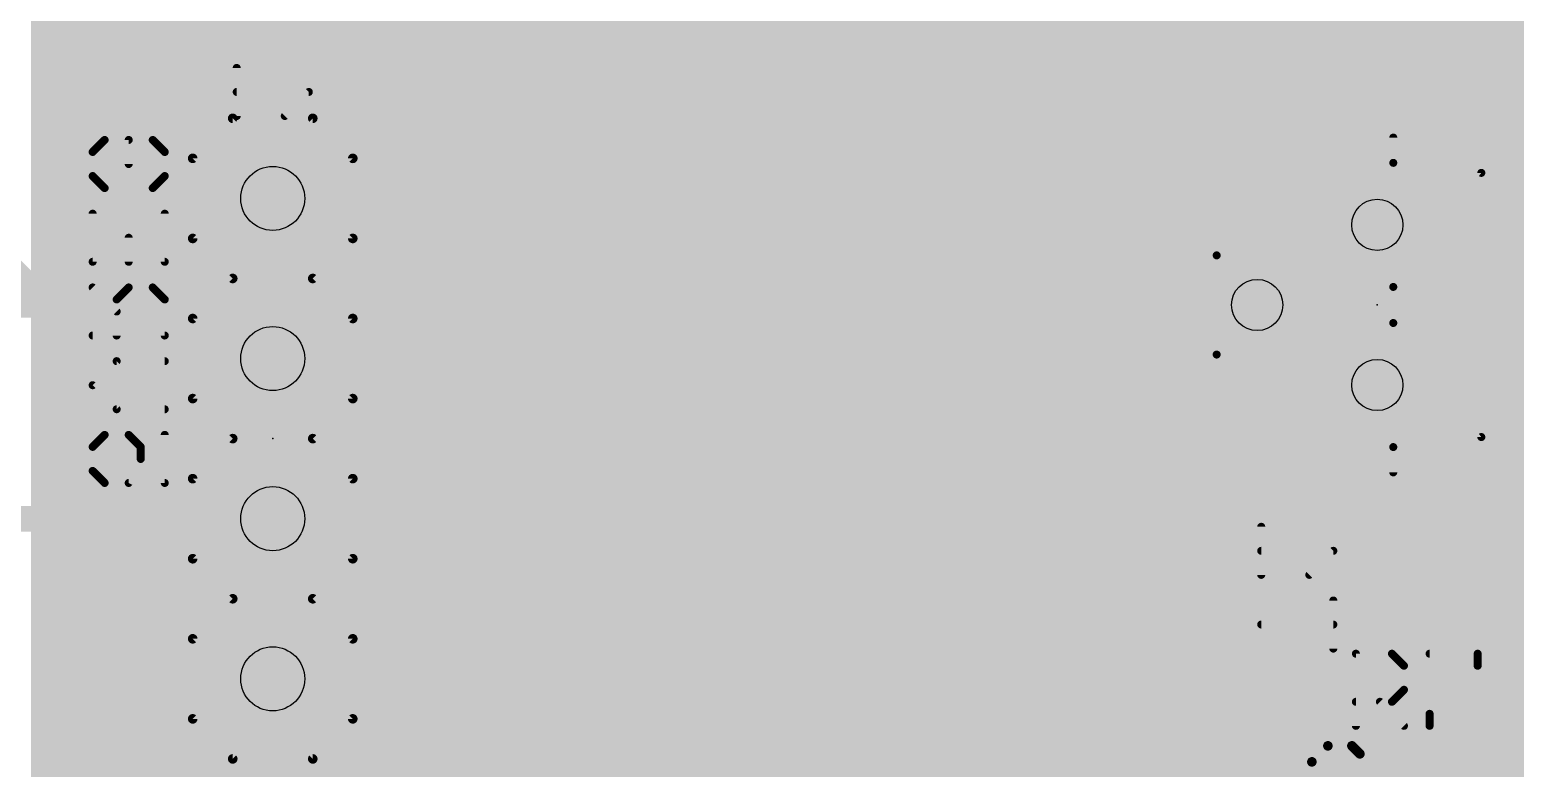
# Model space of a CAD drawing. Extents: x -0.24 to 4.18, y -0.6 to 2.96.
# Drawn here: x 2.249 to 3.177, y 0.427 to 0.888 of the extents above; entities that cross this region are included whole.
import ezdxf

# ---------------------------------------------------------------- set-up
doc = ezdxf.new("R2010")
doc.units = 0
for name, color, linetype in [('1', 22, 'CONTINUOUS'), ('16', 175, 'CONTINUOUS'), ('17', 82, 'CONTINUOUS'), ('207', 250, 'CONTINUOUS'), ('21', 253, 'CONTINUOUS'), ('22', 253, 'CONTINUOUS'), ('24', 7, 'CONTINUOUS'), ('25', 253, 'CONTINUOUS'), ('26', 253, 'CONTINUOUS'), ('29', 253, 'CONTINUOUS'), ('30', 253, 'CONTINUOUS'), ('44', 253, 'CONTINUOUS'), ('51', 253, 'CONTINUOUS'), ('52', 253, 'CONTINUOUS')]:
    doc.layers.add(name, color=color, linetype=linetype)

# ---------------------------------------------------------------- blocks, each defined once
blk = doc.blocks.new('RECT')
blk.add_solid([(-0.5, -0.5), (0.5, -0.5), (-0.5, 0.5), (0.5, 0.5)])
blk = doc.blocks.new('LONGP100')
at = {"const_width": 1}
blk.add_lwpolyline([(-0.5, 0), (0.5, 0)], dxfattribs=at)
at = {"const_width": 0.5}
for points in [[(-0.5, 0.25, 1), (-0.5, -0.25)], [(0.5, -0.25, 1), (0.5, 0.25)]]:
    blk.add_lwpolyline(points, format="xyb", dxfattribs=at)
blk = doc.blocks.new('OCTAGONP')
at = {"const_width": 0.5}
blk.add_lwpolyline([(-0.25, -0.103553), (-0.25, 0.103553), (-0.103553, 0.25), (0.103553, 0.25), (0.25, 0.103553), (0.25, -0.103553), (0.103553, -0.25), (-0.103553, -0.25), (-0.25, -0.103553), (-0.25, 0.103553)], dxfattribs=at)

msp = doc.modelspace()

# ---------------------------------------------------------------- linework, layer by layer
at = {"layer": '1', "const_width": 0.032}
for points in [[(3.20691, 1.04826), (3.01464, 0.85599)], [(2.41715, 0.93752), (2.30592, 0.82629)], [(3.01464, 0.85599), (3.01464, 0.71726)], [(2.30592, 0.82629), (2.30592, 0.39163)], [(3.11797, 0.79297), (3.09095, 0.76595)], [(3.2972, 0.79297), (3.11797, 0.79297)], [(3.01464, 0.71726), (3.01595, 0.71595)], [(3.10723, 0.64967), (3.09095, 0.66595)], [(3.31577, 0.64967), (3.10723, 0.64967)], [(2.40251, 0.58404), (2.40096, 0.58249)], [(2.85628, 0.58404), (2.40251, 0.58404)], [(2.9304, 0.50992), (2.85628, 0.58404)], [(3.15136, 0.54618), (3.02509, 0.39564)], [(3.15136, 0.54618), (3.31228, 0.54618)], [(2.9304, 0.33731), (2.9304, 0.50992)]]:
    msp.add_lwpolyline(points, dxfattribs=at)
at = {"layer": '1', "const_width": 0.016}
for points in [[(3.02264, 0.85599, 1), (3.00664, 0.85599)], [(3.008983, 0.861647, 1), (3.020297, 0.850333)], [(2.31392, 0.82629, 1), (2.29792, 0.82629)], [(2.300263, 0.831947, 1), (2.311577, 0.820633)], [(3.11797, 0.80097, 1), (3.11797, 0.78497)], [(3.123627, 0.787313, 1), (3.112313, 0.798627)], [(3.085293, 0.771607, 1), (3.096607, 0.760293)], [(3.020297, 0.722917, 1), (3.008983, 0.711603)], [(3.00664, 0.71726, 1), (3.02264, 0.71726)], [(3.010293, 0.710293, 1), (3.021607, 0.721607)], [(3.096607, 0.671607, 1), (3.085293, 0.660293)], [(3.10723, 0.65767, 1), (3.10723, 0.64167)], [(3.101573, 0.644013, 1), (3.112887, 0.655327)], [(2.395303, 0.588147, 1), (2.406617, 0.576833)], [(2.40251, 0.59204, 1), (2.40251, 0.57604)], [(2.408167, 0.578383, 1), (2.396853, 0.589697)], [(2.861937, 0.589697, 1), (2.850623, 0.578383)], [(2.85628, 0.57604, 1), (2.85628, 0.59204)], [(3.15136, 0.55418, 1), (3.15136, 0.53818)], [(3.157489, 0.541039, 1), (3.145231, 0.551321)], [(2.9384, 0.50992, 1), (2.9224, 0.50992)], [(2.924743, 0.504263, 1), (2.936057, 0.515577)]]:
    msp.add_lwpolyline(points, format="xyb", dxfattribs=at)
at = {"layer": '16', "const_width": 0.016}
for points in [[(3.09084, 1.47237), (2.40096, 0.78249)], [(2.40096, 0.78249), (2.40096, 1.02018)], [(3.29001, 0.87831), (2.46845, 0.05675)], [(2.29361, 0.68249), (2.153, 0.8231)], [(2.40226, 0.78119), (2.40096, 0.78249)], [(2.74659, 0.78119), (2.40226, 0.78119)], [(3.02717, 0.50061), (2.74659, 0.78119)], [(3.01595, 0.71595), (0.36482, 0.71595)], [(2.40096, 0.68249), (2.29361, 0.68249)], [(2.40096, 0.68249), (2.44741, 0.68249)], [(2.44741, 0.68249), (2.77373, 0.35617)], [(2.40096, 0.58249), (1.09554, 0.58249)], [(3.02717, 0.05657), (3.02717, 0.50061)]]:
    msp.add_lwpolyline(points, dxfattribs=at)
at = {"layer": '16', "const_width": 0.008}
for points in [[(2.403788, 0.785319, 1), (2.398131, 0.779662)], [(2.398131, 0.785319, 1), (2.403788, 0.779662)], [(2.40226, 0.78519, 1), (2.40226, 0.77719)], [(2.749418, 0.784018, 1), (2.743762, 0.778362)], [(2.74659, 0.77719, 1), (2.74659, 0.78519)], [(2.39696, 0.78249, 1), (2.40496, 0.78249)], [(2.399432, 0.778362, 1), (2.405089, 0.784018)], [(3.01595, 0.71195, 1), (3.01595, 0.71995)], [(2.29361, 0.68649, 1), (2.29361, 0.67849)], [(2.290781, 0.679662, 1), (2.296438, 0.685319)], [(2.40096, 0.68649, 1), (2.40096, 0.67849)], [(2.40096, 0.67849, 1), (2.40096, 0.68649)], [(2.450238, 0.685319, 1), (2.444581, 0.679662)], [(2.44741, 0.67849, 1), (2.44741, 0.68649)], [(2.40096, 0.57849, 1), (2.40096, 0.58649)], [(3.03117, 0.50061, 1), (3.02317, 0.50061)], [(3.024342, 0.497781, 1), (3.029999, 0.503438)]]:
    msp.add_lwpolyline(points, format="xyb", dxfattribs=at)
at = {"layer": '21'}
for points, const_width in [([(3.06009, 0.44064, 0.414214), (3.05009, 0.43064)], 0.006), ([(3.06009, 0.44214, 1), (3.06009, 0.43914)], 0.003), ([(3.06009, 0.43914, 1), (3.06009, 0.44214)], 0.003), ([(3.07615, 0.441701, 1), (3.074029, 0.439579)], 0.003), ([(3.07509, 0.43914, 1), (3.07509, 0.44214)], 0.003), ([(3.08009, 0.43714, 1), (3.08009, 0.43414)], 0.003), ([(3.079029, 0.434579, 1), (3.08115, 0.436701)], 0.003), ([(3.04859, 0.43064, 1), (3.05159, 0.43064)], 0.003)]:
    msp.add_lwpolyline(points, format="xyb", dxfattribs=dict(at, const_width=const_width))
at = {"layer": '21', "const_width": 0.006}
for points in [[(3.06009, 0.44064), (3.07509, 0.44064)], [(3.08009, 0.43564), (3.07509, 0.44064)], [(3.27009, 0.43564), (3.08009, 0.43564)]]:
    msp.add_lwpolyline(points, dxfattribs=at)
at = {"layer": '22'}
for points, const_width in [([(2.37846, 0.833951), (2.37846, 0.863977)], 0.005), ([(2.423498, 0.848964), (2.37846, 0.848964)], 0.005), ([(2.408485, 0.833951), (2.423498, 0.848964)], 0.005), ([(2.35096, 0.80749), (2.37596, 0.83249)], 0.006), ([(2.37596, 0.83249), (2.42596, 0.83249)], 0.006), ([(2.42596, 0.83249), (2.45096, 0.80749)], 0.006), ([(3.10095, 0.820477), (3.10095, 0.80469)], 0.005), ([(2.35096, 0.80749), (2.35096, 0.75749)], 0.006), ([(2.45096, 0.75749), (2.45096, 0.80749)], 0.006), ([(3.15595, 0.79843), (3.15595, 0.633469)], 0.005), ([(2.35096, 0.75749), (2.37596, 0.73249)], 0.006), ([(2.42596, 0.73249), (2.45096, 0.75749)], 0.006), ([(2.37596, 0.73249), (2.35096, 0.70749)], 0.006), ([(2.45096, 0.70749), (2.42596, 0.73249)], 0.006), ([(3.10095, 0.72721), (3.10095, 0.70469)], 0.005), ([(2.35096, 0.70749), (2.35096, 0.65749)], 0.006), ([(2.45096, 0.65749), (2.45096, 0.70749)], 0.006), ([(2.35096, 0.65749), (2.37596, 0.63249)], 0.006), ([(2.42596, 0.63249), (2.45096, 0.65749)], 0.006), ([(2.37596, 0.63249), (2.35096, 0.60749)], 0.006), ([(2.45096, 0.60749), (2.42596, 0.63249)], 0.006), ([(3.10095, 0.62721), (3.10095, 0.611422)], 0.005), ([(2.35096, 0.60749), (2.35096, 0.55749)], 0.006), ([(2.45096, 0.55749), (2.45096, 0.60749)], 0.006), ([(2.35096, 0.55749), (2.37596, 0.53249)], 0.006), ([(2.42596, 0.53249), (2.45096, 0.55749)], 0.006), ([(2.35096, 0.50749), (2.37596, 0.53249)], 0.006), ([(2.42596, 0.53249), (2.45096, 0.50749)], 0.006), ([(2.35096, 0.50749), (2.35096, 0.45749)], 0.006), ([(2.45096, 0.45749), (2.45096, 0.50749)], 0.006), ([(2.35096, 0.45749), (2.37596, 0.43249)], 0.006), ([(2.42596, 0.43249), (2.45096, 0.45749)], 0.006), ([(2.37596, 0.43249), (2.42596, 0.43249)], 0.006)]:
    msp.add_lwpolyline(points, dxfattribs=dict(at, const_width=const_width))
for points, const_width in [([(2.37971, 0.863977, 1), (2.37721, 0.863977)], 0.0025), ([(2.37846, 0.850214, 1), (2.37846, 0.847714)], 0.0025), ([(2.424382, 0.84808, 1), (2.422614, 0.849848)], 0.0025), ([(2.423498, 0.847714, 1), (2.423498, 0.850214)], 0.0025), ([(2.37596, 0.83399, 1), (2.37596, 0.83099)], 0.003), ([(2.377021, 0.831429, 1), (2.374899, 0.833551)], 0.003), ([(2.407602, 0.834835, 1), (2.409369, 0.833067)], 0.0025), ([(2.427021, 0.833551, 1), (2.424899, 0.831429)], 0.003), ([(2.42596, 0.83099, 1), (2.42596, 0.83399)], 0.003), ([(2.37721, 0.833951, 1), (2.37971, 0.833951)], 0.0025), ([(3.15595, 0.79843, 0.526672), (2.990619, 0.74693)], 0.005), ([(3.1022, 0.820477, 1), (3.0997, 0.820477)], 0.0025), ([(2.35246, 0.80749, 1), (2.34946, 0.80749)], 0.003), ([(2.349899, 0.808551, 1), (2.352021, 0.806429)], 0.003), ([(2.45246, 0.80749, 1), (2.44946, 0.80749)], 0.003), ([(2.449899, 0.806429, 1), (2.452021, 0.808551)], 0.003), ([(3.0997, 0.80469, 1), (3.1022, 0.80469)], 0.0025), ([(3.1572, 0.79843, 1), (3.1547, 0.79843)], 0.0025), ([(3.155176, 0.797448, 1), (3.156724, 0.799412)], 0.0025), ([(2.352021, 0.758551, 1), (2.349899, 0.756429)], 0.003), ([(2.34946, 0.75749, 1), (2.35246, 0.75749)], 0.003), ([(2.44946, 0.75749, 1), (2.45246, 0.75749)], 0.003), ([(2.452021, 0.756429, 1), (2.449899, 0.758551)], 0.003), ([(2.989425, 0.747299, 1), (2.991814, 0.746562)], 0.0025), ([(2.377021, 0.731429, 1), (2.374899, 0.733551)], 0.003), ([(2.374899, 0.731429, 1), (2.377021, 0.733551)], 0.003), ([(2.427021, 0.733551, 1), (2.424899, 0.731429)], 0.003), ([(2.424899, 0.733551, 1), (2.427021, 0.731429)], 0.003), ([(3.1022, 0.72721, 1), (3.0997, 0.72721)], 0.0025), ([(2.35246, 0.70749, 1), (2.34946, 0.70749)], 0.003), ([(2.349899, 0.708551, 1), (2.352021, 0.706429)], 0.003), ([(2.45246, 0.70749, 1), (2.44946, 0.70749)], 0.003), ([(2.449899, 0.706429, 1), (2.452021, 0.708551)], 0.003), ([(3.0997, 0.70469, 1), (3.1022, 0.70469)], 0.0025), ([(2.991814, 0.685338, 1), (2.989425, 0.684601)], 0.0025), ([(2.990619, 0.684969, 0.526672), (3.15595, 0.633469)], 0.005), ([(2.352021, 0.658551, 1), (2.349899, 0.656429)], 0.003), ([(2.34946, 0.65749, 1), (2.35246, 0.65749)], 0.003), ([(2.44946, 0.65749, 1), (2.45246, 0.65749)], 0.003), ([(2.452021, 0.656429, 1), (2.449899, 0.658551)], 0.003), ([(2.377021, 0.631429, 1), (2.374899, 0.633551)], 0.003), ([(2.374899, 0.631429, 1), (2.377021, 0.633551)], 0.003), ([(2.427021, 0.633551, 1), (2.424899, 0.631429)], 0.003), ([(2.424899, 0.633551, 1), (2.427021, 0.631429)], 0.003), ([(3.1547, 0.633469, 1), (3.1572, 0.633469)], 0.0025), ([(3.156724, 0.632488, 1), (3.155176, 0.634451)], 0.0025), ([(3.1022, 0.62721, 1), (3.0997, 0.62721)], 0.0025), ([(3.0997, 0.611422, 1), (3.1022, 0.611422)], 0.0025), ([(2.35246, 0.60749, 1), (2.34946, 0.60749)], 0.003), ([(2.349899, 0.608551, 1), (2.352021, 0.606429)], 0.003), ([(2.45246, 0.60749, 1), (2.44946, 0.60749)], 0.003), ([(2.449899, 0.606429, 1), (2.452021, 0.608551)], 0.003), ([(2.352021, 0.558551, 1), (2.349899, 0.556429)], 0.003), ([(2.34946, 0.55749, 1), (2.35246, 0.55749)], 0.003), ([(2.44946, 0.55749, 1), (2.45246, 0.55749)], 0.003), ([(2.452021, 0.556429, 1), (2.449899, 0.558551)], 0.003), ([(2.377021, 0.531429, 1), (2.374899, 0.533551)], 0.003), ([(2.374899, 0.531429, 1), (2.377021, 0.533551)], 0.003), ([(2.427021, 0.533551, 1), (2.424899, 0.531429)], 0.003), ([(2.424899, 0.533551, 1), (2.427021, 0.531429)], 0.003), ([(2.35246, 0.50749, 1), (2.34946, 0.50749)], 0.003), ([(2.45246, 0.50749, 1), (2.44946, 0.50749)], 0.003), ([(2.349899, 0.508551, 1), (2.352021, 0.506429)], 0.003), ([(2.449899, 0.506429, 1), (2.452021, 0.508551)], 0.003), ([(2.352021, 0.458551, 1), (2.349899, 0.456429)], 0.003), ([(2.34946, 0.45749, 1), (2.35246, 0.45749)], 0.003), ([(2.44946, 0.45749, 1), (2.45246, 0.45749)], 0.003), ([(2.452021, 0.456429, 1), (2.449899, 0.458551)], 0.003), ([(2.37596, 0.43399, 1), (2.37596, 0.43099)], 0.003), ([(2.374899, 0.431429, 1), (2.377021, 0.433551)], 0.003), ([(2.424899, 0.433551, 1), (2.427021, 0.431429)], 0.003), ([(2.42596, 0.43099, 1), (2.42596, 0.43399)], 0.003)]:
    msp.add_lwpolyline(points, format="xyb", dxfattribs=dict(at, const_width=const_width))
at = {"layer": '24'}
for p in [(3.09095, 0.71595), (2.40096, 0.63249)]:
    msp.add_point(p, dxfattribs=at)
at = {"layer": '25', "const_width": 0.005}
for points in [[(3.07759, 0.45314), (3.07759, 0.498178)], [(3.07759, 0.498178), (3.100109, 0.498178)], [(3.100109, 0.498178), (3.107615, 0.490672)], [(3.107615, 0.490672), (3.107615, 0.475659)], [(3.123629, 0.498178), (3.153655, 0.498178)], [(3.153655, 0.490672), (3.123629, 0.460646)], [(3.153655, 0.498178), (3.153655, 0.490672)], [(3.107615, 0.475659), (3.100109, 0.468153)], [(3.100109, 0.468153), (3.07759, 0.468153)], [(3.092602, 0.468153), (3.107615, 0.45314)], [(3.123629, 0.460646), (3.123629, 0.45314)]]:
    msp.add_lwpolyline(points, dxfattribs=at)
at = {"layer": '25', "const_width": 0.0025}
for points in [[(3.07884, 0.498178, 1), (3.07634, 0.498178)], [(3.07759, 0.499428, 1), (3.07759, 0.496928)], [(3.100993, 0.499062, 1), (3.099225, 0.497294)], [(3.100109, 0.496928, 1), (3.100109, 0.499428)], [(3.108865, 0.490672, 1), (3.106365, 0.490672)], [(3.106731, 0.489788, 1), (3.108499, 0.491556)], [(3.123629, 0.499428, 1), (3.123629, 0.496928)], [(3.154905, 0.498178, 1), (3.152405, 0.498178)], [(3.152405, 0.490672, 1), (3.154905, 0.490672)], [(3.154538, 0.489788, 1), (3.152771, 0.491556)], [(3.153655, 0.496928, 1), (3.153655, 0.499428)], [(3.106365, 0.475659, 1), (3.108865, 0.475659)], [(3.108499, 0.474775, 1), (3.106731, 0.476543)], [(3.07759, 0.469403, 1), (3.07759, 0.466903)], [(3.093486, 0.469037, 1), (3.091719, 0.467269)], [(3.099225, 0.469037, 1), (3.100993, 0.467269)], [(3.100109, 0.466903, 1), (3.100109, 0.469403)], [(3.106731, 0.452256, 1), (3.108499, 0.454024)], [(3.124879, 0.460646, 1), (3.122379, 0.460646)], [(3.122745, 0.46153, 1), (3.124513, 0.459762)], [(3.07634, 0.45314, 1), (3.07884, 0.45314)], [(3.122379, 0.45314, 1), (3.124879, 0.45314)]]:
    msp.add_lwpolyline(points, format="xyb", dxfattribs=at)
at = {"layer": '26', "const_width": 0.005}
for points in [[(2.28846, 0.81147), (2.295966, 0.818976)], [(2.295966, 0.818976), (2.310979, 0.818976)], [(2.310979, 0.818976), (2.310979, 0.803963)], [(2.325992, 0.818976), (2.333498, 0.81147)], [(2.28846, 0.796457), (2.28846, 0.81147)], [(2.333498, 0.81147), (2.333498, 0.796457)], [(2.295966, 0.78895), (2.28846, 0.796457)], [(2.333498, 0.796457), (2.325992, 0.78895)], [(2.325992, 0.78895), (2.295966, 0.78895)], [(2.28846, 0.742911), (2.28846, 0.772937)], [(2.333498, 0.772937), (2.333498, 0.742911)], [(2.310979, 0.742911), (2.310979, 0.757924)], [(2.333498, 0.742911), (2.28846, 0.742911)], [(2.303473, 0.711885), (2.28846, 0.726898)], [(2.310979, 0.726898), (2.303473, 0.719391)], [(2.325992, 0.726898), (2.310979, 0.726898)], [(2.333498, 0.719391), (2.325992, 0.726898)], [(2.303473, 0.719391), (2.303473, 0.696872)], [(2.333498, 0.696872), (2.333498, 0.719391)], [(2.28846, 0.696872), (2.333498, 0.696872)], [(2.28846, 0.665845), (2.303473, 0.680858)], [(2.303473, 0.680858), (2.333498, 0.680858)], [(2.303473, 0.650833), (2.28846, 0.665845)], [(2.333498, 0.650833), (2.303473, 0.650833)], [(2.295966, 0.634819), (2.28846, 0.627313)], [(2.310979, 0.634819), (2.295966, 0.634819)], [(2.318485, 0.627313), (2.310979, 0.634819)], [(2.333498, 0.634819), (2.333498, 0.604793)], [(2.28846, 0.627313), (2.28846, 0.6123)], [(2.310979, 0.604793), (2.318485, 0.619806)], [(2.318485, 0.619806), (2.318485, 0.627313)], [(2.28846, 0.6123), (2.295966, 0.604793)], [(2.333498, 0.604793), (2.310979, 0.604793)], [(3.01845, 0.54741), (3.01845, 0.577436)], [(3.063488, 0.562423), (3.01845, 0.562423)], [(3.048476, 0.54741), (3.063488, 0.562423)], [(3.063488, 0.501371), (3.063488, 0.531397)], [(3.01845, 0.516384), (3.063488, 0.516384)]]:
    msp.add_lwpolyline(points, dxfattribs=at)
at = {"layer": '26', "const_width": 0.0025}
for points in [[(2.295966, 0.820226, 1), (2.295966, 0.817726)], [(2.29685, 0.818092, 1), (2.295082, 0.81986)], [(2.312229, 0.818976, 1), (2.309729, 0.818976)], [(2.310979, 0.817726, 1), (2.310979, 0.820226)], [(2.326876, 0.81986, 1), (2.325108, 0.818092)], [(2.28971, 0.81147, 1), (2.28721, 0.81147)], [(2.287576, 0.812353, 1), (2.289344, 0.810586)], [(2.334748, 0.81147, 1), (2.332248, 0.81147)], [(2.332614, 0.810586, 1), (2.334382, 0.812353)], [(2.289344, 0.797341, 1), (2.287576, 0.795573)], [(2.309729, 0.803963, 1), (2.312229, 0.803963)], [(2.334382, 0.795573, 1), (2.332614, 0.797341)], [(2.28721, 0.796457, 1), (2.28971, 0.796457)], [(2.295966, 0.7902, 1), (2.295966, 0.7877)], [(2.295082, 0.788067, 1), (2.29685, 0.789834)], [(2.325108, 0.789834, 1), (2.326876, 0.788067)], [(2.325992, 0.7877, 1), (2.325992, 0.7902)], [(2.332248, 0.796457, 1), (2.334748, 0.796457)], [(2.28971, 0.772937, 1), (2.28721, 0.772937)], [(2.334748, 0.772937, 1), (2.332248, 0.772937)], [(2.312229, 0.757924, 1), (2.309729, 0.757924)], [(2.28846, 0.744161, 1), (2.28846, 0.741661)], [(2.28721, 0.742911, 1), (2.28971, 0.742911)], [(2.309729, 0.742911, 1), (2.312229, 0.742911)], [(2.332248, 0.742911, 1), (2.334748, 0.742911)], [(2.333498, 0.741661, 1), (2.333498, 0.744161)], [(2.289344, 0.727781, 1), (2.287576, 0.726014)], [(2.310979, 0.728148, 1), (2.310979, 0.725648)], [(2.311863, 0.726014, 1), (2.310095, 0.727781)], [(2.326876, 0.727781, 1), (2.325108, 0.726014)], [(2.325992, 0.725648, 1), (2.325992, 0.728148)], [(2.304723, 0.719391, 1), (2.302223, 0.719391)], [(2.302589, 0.720275, 1), (2.304357, 0.718507)], [(2.334748, 0.719391, 1), (2.332248, 0.719391)], [(2.332614, 0.718507, 1), (2.334382, 0.720275)], [(2.302589, 0.711001, 1), (2.304357, 0.712769)], [(2.28846, 0.698122, 1), (2.28846, 0.695622)], [(2.302223, 0.696872, 1), (2.304723, 0.696872)], [(2.332248, 0.696872, 1), (2.334748, 0.696872)], [(2.333498, 0.695622, 1), (2.333498, 0.698122)], [(2.303473, 0.682108, 1), (2.303473, 0.679608)], [(2.304357, 0.679974, 1), (2.302589, 0.681742)], [(2.333498, 0.679608, 1), (2.333498, 0.682108)], [(2.289344, 0.666729, 1), (2.287576, 0.664962)], [(2.287576, 0.666729, 1), (2.289344, 0.664962)], [(2.303473, 0.652083, 1), (2.303473, 0.649583)], [(2.302589, 0.649949, 1), (2.304357, 0.651717)], [(2.333498, 0.649583, 1), (2.333498, 0.652083)], [(2.295966, 0.636069, 1), (2.295966, 0.633569)], [(2.29685, 0.633935, 1), (2.295082, 0.635703)], [(2.311863, 0.635703, 1), (2.310095, 0.633935)], [(2.310979, 0.633569, 1), (2.310979, 0.636069)], [(2.334748, 0.634819, 1), (2.332248, 0.634819)], [(2.28971, 0.627313, 1), (2.28721, 0.627313)], [(2.287576, 0.628197, 1), (2.289344, 0.626429)], [(2.319735, 0.627313, 1), (2.317235, 0.627313)], [(2.319604, 0.619247, 1), (2.317367, 0.620365)], [(2.317602, 0.626429, 1), (2.319369, 0.628197)], [(2.289344, 0.613184, 1), (2.287576, 0.611416)], [(2.28721, 0.6123, 1), (2.28971, 0.6123)], [(2.317235, 0.619806, 1), (2.319735, 0.619806)], [(2.295082, 0.60391, 1), (2.29685, 0.605677)], [(2.310979, 0.606043, 1), (2.310979, 0.603543)], [(2.309861, 0.605352, 1), (2.312097, 0.604234)], [(2.332248, 0.604793, 1), (2.334748, 0.604793)], [(2.333498, 0.603543, 1), (2.333498, 0.606043)], [(3.0197, 0.577436, 1), (3.0172, 0.577436)], [(3.01845, 0.563673, 1), (3.01845, 0.561173)], [(3.064372, 0.561539, 1), (3.062604, 0.563307)], [(3.063488, 0.561173, 1), (3.063488, 0.563673)], [(3.0172, 0.54741, 1), (3.0197, 0.54741)], [(3.047592, 0.548294, 1), (3.049359, 0.546527)], [(3.064738, 0.531397, 1), (3.062238, 0.531397)], [(3.01845, 0.517634, 1), (3.01845, 0.515134)], [(3.063488, 0.515134, 1), (3.063488, 0.517634)], [(3.062238, 0.501371, 1), (3.064738, 0.501371)]]:
    msp.add_lwpolyline(points, format="xyb", dxfattribs=at)
at = {"layer": '44'}
for centre, radius in [((2.40096, 0.78249), 0.02), ((3.09095, 0.76595), 0.016), ((3.01595, 0.71595), 0.016), ((2.40096, 0.68249), 0.02), ((3.09095, 0.66595), 0.016), ((2.40096, 0.58249), 0.02), ((2.40096, 0.48249), 0.02)]:
    msp.add_circle(centre, radius, dxfattribs=at)
at = {"layer": '51', "const_width": 0.006}
msp.add_lwpolyline([(3.05009, 0.36064), (3.05009, 0.43064)], dxfattribs=at)
at = {"layer": '51', "const_width": 0.003}
msp.add_lwpolyline([(3.05159, 0.43064, 1), (3.04859, 0.43064)], format="xyb", dxfattribs=at)
at = {"layer": '52', "const_width": 0.005}
for points in [[(3.10095, 0.80469), (3.10095, 0.72721)], [(3.10095, 0.70469), (3.10095, 0.62721)]]:
    msp.add_lwpolyline(points, dxfattribs=at)
at = {"layer": '52'}
for points, const_width in [([(3.1022, 0.80469, 1), (3.0997, 0.80469)], 0.0025), ([(2.990619, 0.74691, 0.150785), (2.990619, 0.684989)], 0.005), ([(2.991814, 0.746542, 1), (2.989425, 0.747279)], 0.0025), ([(3.0997, 0.72721, 1), (3.1022, 0.72721)], 0.0025), ([(3.1022, 0.70469, 1), (3.0997, 0.70469)], 0.0025), ([(2.989425, 0.684621, 1), (2.991814, 0.685358)], 0.0025), ([(3.0997, 0.62721, 1), (3.1022, 0.62721)], 0.0025)]:
    msp.add_lwpolyline(points, format="xyb", dxfattribs=dict(at, const_width=const_width))

# ---------------------------------------------------------------- block references
at = {"layer": '17'}
for name, p, xscale, yscale, rotation in [('LONGP100', (2.40096, 0.78249), 0.06, 0.06, 180), ('LONGP100', (2.40096, 0.78249), 0.06, 0.06, 180), ('OCTAGONP', (3.09095, 0.76595), 0.052, 0.052, 270), ('OCTAGONP', (3.09095, 0.76595), 0.052, 0.052, 270), ('OCTAGONP', (3.01595, 0.71595), 0.052, 0.052, 270), ('OCTAGONP', (3.01595, 0.71595), 0.052, 0.052, 270), ('LONGP100', (2.40096, 0.68249), 0.06, 0.06, 180), ('LONGP100', (2.40096, 0.68249), 0.06, 0.06, 180), ('OCTAGONP', (3.09095, 0.66595), 0.052, 0.052, 270), ('OCTAGONP', (3.09095, 0.66595), 0.052, 0.052, 270), ('LONGP100', (2.40096, 0.58249), 0.06, 0.06, 180), ('LONGP100', (2.40096, 0.58249), 0.06, 0.06, 180), ('LONGP100', (2.40096, 0.48249), 0.06, 0.06, 180), ('LONGP100', (2.40096, 0.48249), 0.06, 0.06, 180)]:
    msp.add_blockref(name, p, dxfattribs=dict(at, xscale=xscale, yscale=yscale, rotation=rotation))
at = {"layer": '207', "xscale": 1.2, "yscale": 1.1}
msp.add_blockref('RECT', (2.85, 0.55), dxfattribs=at)
at = {"layer": '29'}
for name, p, xscale, yscale, rotation in [('LONGP100', (2.40096, 0.78249), 0.068, 0.068, 180), ('OCTAGONP', (3.09095, 0.76595), 0.06, 0.06, 270), ('OCTAGONP', (3.01595, 0.71595), 0.06, 0.06, 270), ('LONGP100', (2.40096, 0.68249), 0.068, 0.068, 180), ('OCTAGONP', (3.09095, 0.66595), 0.06, 0.06, 270), ('LONGP100', (2.40096, 0.58249), 0.068, 0.068, 180), ('LONGP100', (2.40096, 0.48249), 0.068, 0.068, 180)]:
    msp.add_blockref(name, p, dxfattribs=dict(at, xscale=xscale, yscale=yscale, rotation=rotation))
at = {"layer": '30'}
for name, p, xscale, yscale, rotation in [('LONGP100', (2.40096, 0.78249), 0.068, 0.068, 180), ('OCTAGONP', (3.09095, 0.76595), 0.06, 0.06, 270), ('OCTAGONP', (3.01595, 0.71595), 0.06, 0.06, 270), ('LONGP100', (2.40096, 0.68249), 0.068, 0.068, 180), ('OCTAGONP', (3.09095, 0.66595), 0.06, 0.06, 270), ('LONGP100', (2.40096, 0.58249), 0.068, 0.068, 180), ('LONGP100', (2.40096, 0.48249), 0.068, 0.068, 180)]:
    msp.add_blockref(name, p, dxfattribs=dict(at, xscale=xscale, yscale=yscale, rotation=rotation))
at = {"layer": '52', "xscale": 0.02, "yscale": 0.02, "rotation": 270}
for p in [(2.40096, 0.78249), (2.40096, 0.68249), (2.40096, 0.58249), (2.40096, 0.48249)]:
    msp.add_blockref('RECT', p, dxfattribs=at)

doc.saveas('drawing.dxf')
